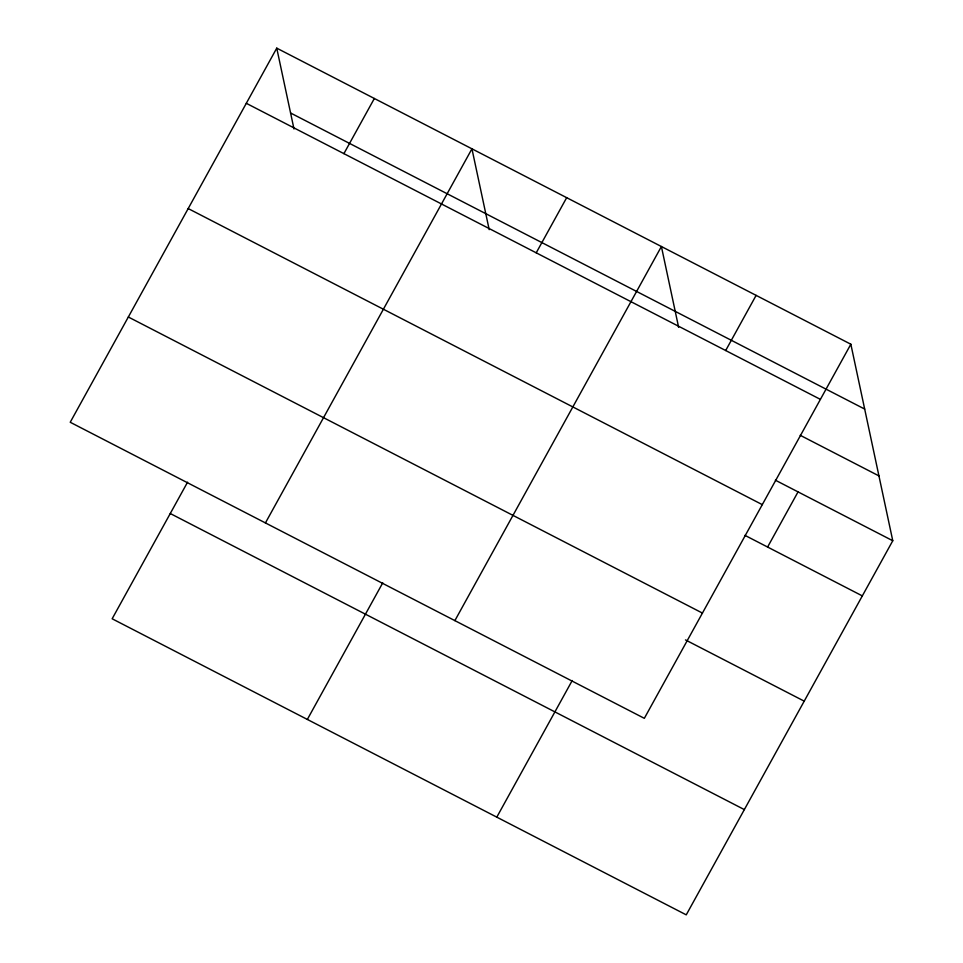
<?xml version="1.0" encoding="UTF-8"?>
<svg xmlns="http://www.w3.org/2000/svg" width="963" height="963" viewBox="0 0 963 963"><rect width="100%" height="100%" fill="white"/><g stroke="black" fill="none" stroke-linecap="round" stroke-linejoin="round"><path stroke-width="1.44" d="M276.754 48.15L70.227 422.263L644.331 718.326L850.847 344.224L276.754 48.15L293.992 128.982M343.899 153.635L374.354 98.479M187.568 482.174L112.153 618.776L686.246 914.85L892.773 540.737L850.847 344.224M265.427 522.921L471.942 148.82L489.192 229.639M536.222 252.824L566.677 197.668M307.341 719.445L382.756 582.832M454.873 620.629L661.4 246.516L678.638 327.348M725.681 350.532L756.124 295.364M496.8 817.142L572.215 680.54M767.595 547.044L798.038 491.888M290.585 112.996L864.678 409.07M246.299 103.306L820.404 399.38M800.217 435.288L878.93 475.891M775.359 480.188L892.773 540.737M188.194 208.562L762.299 504.636M744.917 535.344L862.318 595.892M128.332 317.008L702.436 613.082M685.475 639.914L804.213 701.148M170.258 513.52L744.351 809.594"/></g></svg>
